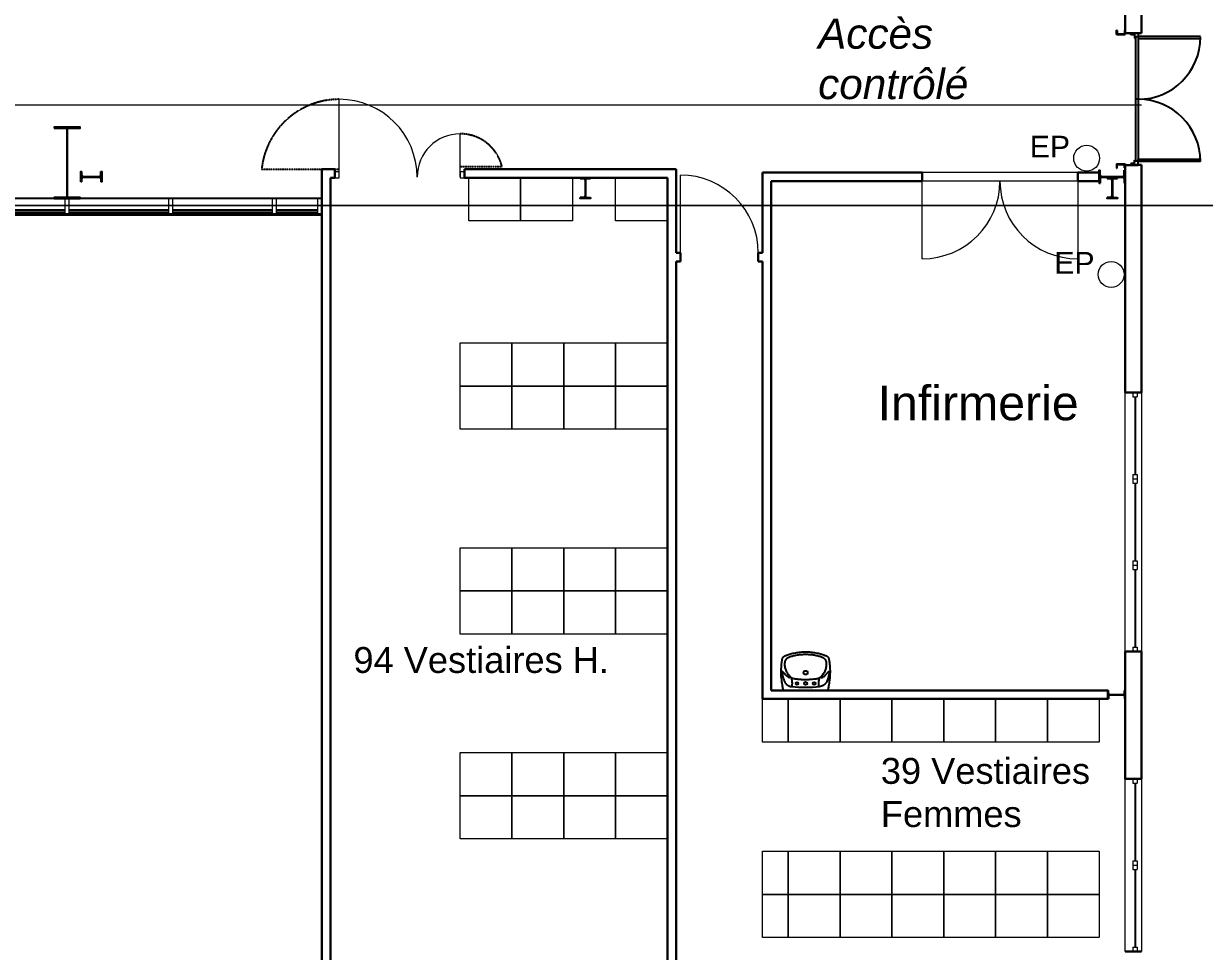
# Model space of a CAD drawing. Header units: metres. Extents: x 134472 to 303672, y 136880 to 366415.
# Drawn here: x 259593 to 273264, y 307375 to 318124 of the extents above; entities that cross this region are included whole.
import ezdxf

# ---------------------------------------------------------------- set-up
doc = ezdxf.new("R2010")
doc.units = ezdxf.units.M
doc.header["$LTSCALE"] = 2
doc.header["$MEASUREMENT"] = 0
for name, pattern in [('CONTINU', [0]), ('Planta_2$0$CACHE', [0.375, 0.25, -0.125]), ('STYLE_12', [0.46875, 0.3125, -0.15625])]:
    doc.linetypes.add(name, pattern=pattern)
for name, color, linetype in [('0.01', 8, 'Continuous'), ('0.1TEN', 133, 'Planta_2$0$CACHE'), ('1', 5, 'Continuous'), ('CFD-Tech Plumbing', 7, 'Continuous'), ('MOJI', 7, 'Continuous'), ('X-carpinterias', 4, 'Continuous')]:
    doc.layers.add(name, color=color, linetype=linetype)
for name, color, linetype, lineweight in [('0.03', 151, 'Continuous', 5), ('0.03TEN', 8, 'STYLE_12', 5), ('0.10', 92, 'Continuous', 9), ('0.30', 1, 'Continuous', 30), ('slh-aa-chassis', 3, 'Continuous', 0), ('slh-aa-EP', 2, 'Continuous', 0)]:
    doc.layers.add(name, color=color, linetype=linetype, lineweight=lineweight)
doc.styles.add('arial', font='arial.ttf')

# ---------------------------------------------------------------- blocks, each defined once
blk = doc.blocks.new('chassis simple 1m')
at = {"layer": 'slh-aa-chassis', "linetype": 'CONTINU', "lineweight": 0}
for p, q in [((0, 0), (50, 0)), ((0, 0), (0, -50)), ((50, 0), (50, -50)), ((0, -50), (50, -50)), ((20, -50), (20, -950)), ((30, -50), (30, -950)), ((0, -950), (50, -950)), ((0, -950), (0, -1000)), ((50, -950), (50, -1000)), ((0, -1000), (50, -1000))]:
    blk.add_line(p, q, dxfattribs=at)
blk = doc.blocks.new('slh-aa-EP')
at = {"color": 0, "linetype": 'ByBlock', "lineweight": -2}
blk.add_circle((0, 0), 150, dxfattribs=at)
at = {"color": 0, "linetype": 'ByBlock', "lineweight": -2, "insert": (-192, 10), "char_height": 250, "attachment_point": 9, "style": 'arial'}
blk.add_mtext('EP', dxfattribs=at)

msp = doc.modelspace()

# ---------------------------------------------------------------- linework, layer by layer
at = {"layer": '0.01', "linetype": 'Continuous'}
for p, q in [((263046.586, 316099.317), (169926.586, 316099.317)), ((234266.586, 315919.317), (263046.586, 315919.317)), ((234266.586, 315909.317), (263046.586, 315909.317))]:
    msp.add_line(p, q, dxfattribs=at)
at = {"layer": '0.01', "flags": 128}
for points in [[(260071.586, 315963.317), (258921.586, 315963.317)], [(261271.586, 315963.317), (260121.586, 315963.317)], [(262471.586, 315963.317), (261321.586, 315963.317)], [(262996.586, 315963.317), (262521.586, 315963.317)], [(260071.586, 315919.317), (258921.586, 315919.317)], [(261271.586, 315919.317), (260121.586, 315919.317)], [(262471.586, 315919.317), (261321.586, 315919.317)], [(262996.586, 315919.317), (262521.586, 315919.317)]]:
    msp.add_lwpolyline(points, dxfattribs=at)
at = {"layer": '0.03', "flags": 128}
for points in [[(264149.151, 316344.547, 0.414213562), (263246.586, 317247.113)], [(264647.746, 316847.502, 0.414213562), (264149.151, 316348.906)], [(268099.151, 315467.11, 0.414213562), (267196.586, 316369.676)], [(269996.586, 315399.317, 0.414213562), (270896.586, 316299.317)], [(270896.586, 316299.317, 0.414213562), (271796.586, 315399.317)]]:
    msp.add_lwpolyline(points, format="xyb", dxfattribs=at)
for points in [[(263246.586, 316344.547), (263246.586, 317247.113)], [(263246.586, 316339.317), (263246.586, 316807.263)], [(264647.746, 316348.906), (264647.746, 316847.502)], [(267196.586, 315467.11), (267196.586, 316369.676)], [(271796.586, 316399.317), (269996.586, 316399.317)], [(269996.586, 315399.317), (269996.586, 316399.317)], [(271796.586, 316399.317), (271796.586, 315399.317)], [(271796.586, 316299.317), (269996.586, 316299.317)], [(260071.586, 315941.317), (258921.586, 315941.317)], [(261271.586, 315941.317), (260121.586, 315941.317)], [(262471.586, 315941.317), (261321.586, 315941.317)], [(262996.586, 315941.317), (262521.586, 315941.317)]]:
    msp.add_lwpolyline(points, dxfattribs=at)
at = {"layer": '0.03TEN', "linetype": 'Continuous', "lineweight": 0}
msp.add_line((200446.586, 317182.723), (272536.586, 317182.723), dxfattribs=at)
at = {"layer": '0.03TEN', "ltscale": 10, "flags": 128}
for points in [[(264746.584, 316339.3), (265346.586, 316339.3), (265346.586, 315839.303), (264746.584, 315839.303)], [(265346.584, 316339.303), (265946.586, 316339.303), (265946.586, 315839.305), (265346.584, 315839.305)], [(266446.586, 316339.317), (267046.588, 316339.317), (267046.588, 315839.319), (266446.586, 315839.319)], [(264646.586, 314425.594), (265246.588, 314425.594), (265246.588, 313925.596), (264646.586, 313925.596)], [(265246.586, 314425.596), (265846.588, 314425.596), (265846.588, 313925.598), (265246.586, 313925.598)], [(265846.584, 314425.602), (266446.586, 314425.602), (266446.586, 313925.605), (265846.584, 313925.605)], [(266446.584, 314425.605), (267046.586, 314425.605), (267046.586, 313925.607), (266446.584, 313925.607)], [(264646.586, 313925.594), (265246.588, 313925.594), (265246.588, 313425.596), (264646.586, 313425.596)], [(265246.586, 313925.596), (265846.588, 313925.596), (265846.588, 313425.598), (265246.586, 313425.598)], [(265846.586, 313925.602), (266446.588, 313925.602), (266446.588, 313425.605), (265846.586, 313425.605)], [(266446.586, 313925.605), (267046.588, 313925.605), (267046.588, 313425.607), (266446.586, 313425.607)], [(264646.586, 312051.869), (265246.588, 312051.869), (265246.588, 311551.871), (264646.586, 311551.871)], [(265246.586, 312051.871), (265846.588, 312051.871), (265846.588, 311551.873), (265246.586, 311551.873)], [(265846.584, 312051.877), (266446.586, 312051.877), (266446.586, 311551.879), (265846.584, 311551.879)], [(266446.584, 312051.879), (267046.586, 312051.879), (267046.586, 311551.882), (266446.584, 311551.882)], [(264646.588, 311551.869), (265246.59, 311551.869), (265246.59, 311051.871), (264646.588, 311051.871)], [(265246.588, 311551.871), (265846.59, 311551.871), (265846.59, 311051.873), (265246.588, 311051.873)], [(265846.586, 311551.877), (266446.588, 311551.877), (266446.588, 311051.879), (265846.586, 311051.879)], [(266446.586, 311551.879), (267046.588, 311551.879), (267046.588, 311051.882), (266446.586, 311051.882)], [(268146.586, 310299.317), (268446.586, 310299.314), (268446.586, 309799.316), (268146.586, 309799.319)], [(268446.584, 310299.316), (269046.586, 310299.316), (269046.586, 309799.318), (268446.584, 309799.318)], [(269046.584, 310299.318), (269646.586, 310299.318), (269646.586, 309799.321), (269046.584, 309799.321)], [(269646.574, 310299.317), (270246.576, 310299.317), (270246.576, 309799.319), (269646.574, 309799.319)], [(270246.574, 310299.319), (270846.576, 310299.319), (270846.576, 309799.322), (270246.574, 309799.322)], [(270846.584, 310299.322), (271446.586, 310299.322), (271446.586, 309799.324), (270846.584, 309799.324)], [(271446.584, 310299.324), (272046.586, 310299.324), (272046.586, 309799.326), (271446.584, 309799.326)], [(264646.586, 309678.143), (265246.588, 309678.143), (265246.588, 309178.146), (264646.586, 309178.146)], [(265246.586, 309678.146), (265846.588, 309678.146), (265846.588, 309178.148), (265246.586, 309178.148)], [(265846.584, 309678.152), (266446.586, 309678.152), (266446.586, 309178.154), (265846.584, 309178.154)], [(266446.584, 309678.154), (267046.586, 309678.154), (267046.586, 309178.157), (266446.584, 309178.157)], [(264646.588, 309178.143), (265246.59, 309178.143), (265246.59, 308678.146), (264646.588, 308678.146)], [(265246.588, 309178.146), (265846.59, 309178.146), (265846.59, 308678.148), (265246.588, 308678.148)], [(265846.586, 309178.152), (266446.588, 309178.152), (266446.588, 308678.154), (265846.586, 308678.154)], [(266446.586, 309178.154), (267046.588, 309178.154), (267046.588, 308678.157), (266446.586, 308678.157)], [(268146.586, 308535.669), (268446.586, 308535.666), (268446.586, 308035.668), (268146.586, 308035.671)], [(268446.584, 308535.668), (269046.586, 308535.668), (269046.586, 308035.671), (268446.584, 308035.671)], [(269046.584, 308535.671), (269646.586, 308535.671), (269646.586, 308035.673), (269046.584, 308035.673)], [(269646.574, 308535.669), (270246.576, 308535.669), (270246.576, 308035.672), (269646.574, 308035.672)], [(270246.574, 308535.672), (270846.576, 308535.672), (270846.576, 308035.674), (270246.574, 308035.674)], [(270846.584, 308535.674), (271446.586, 308535.674), (271446.586, 308035.676), (270846.584, 308035.676)], [(271446.584, 308535.676), (272046.586, 308535.676), (272046.586, 308035.679), (271446.584, 308035.679)], [(268146.586, 308035.658), (268446.586, 308035.655), (268446.586, 307535.657), (268146.586, 307535.66)], [(268446.584, 308035.657), (269046.586, 308035.657), (269046.586, 307535.659), (268446.584, 307535.659)], [(269046.584, 308035.659), (269646.586, 308035.659), (269646.586, 307535.662), (269046.584, 307535.662)], [(269646.574, 308035.658), (270246.576, 308035.658), (270246.576, 307535.66), (269646.574, 307535.66)], [(270246.574, 308035.66), (270846.576, 308035.66), (270846.576, 307535.662), (270246.574, 307535.662)], [(270846.584, 308035.662), (271446.586, 308035.662), (271446.586, 307535.665), (270846.584, 307535.665)], [(271446.584, 308035.665), (272046.586, 308035.665), (272046.586, 307535.667), (271446.584, 307535.667)]]:
    msp.add_lwpolyline(points, close=True, dxfattribs=at)
at = {"layer": '0.10', "flags": 128}
for points in [[(260071.586, 315919.317), (260121.586, 315919.317), (260121.586, 316099.317), (260071.586, 316099.317)], [(261271.586, 315919.317), (261321.586, 315919.317), (261321.586, 316099.317), (261271.586, 316099.317)], [(262471.586, 315919.317), (262521.586, 315919.317), (262521.586, 316099.317), (262471.586, 316099.317)], [(262996.586, 315919.317), (263046.586, 315919.317), (263046.586, 316099.317), (262996.586, 316099.317)]]:
    msp.add_lwpolyline(points, close=True, dxfattribs=at)
at = {"layer": '0.10'}
for points in [[(263196.586, 316339.317), (263246.586, 316339.317), (263246.586, 316407.317), (263196.586, 316407.317)], [(264647.746, 316339.317), (264697.746, 316339.317), (264697.746, 316407.317), (264647.746, 316407.317)]]:
    msp.add_3dface(points, dxfattribs=at)
at = {"layer": '0.1TEN', "flags": 128}
for points in [[(263246.586, 317247.113, 0.383728037), (262349.01, 316439.317)], [(265131.769, 316468.569, 0.344881464), (264647.746, 316847.502)]]:
    msp.add_lwpolyline(points, format="xyb", dxfattribs=at)
for points in [[(262349.01, 316439.317), (263246.586, 316439.317)], [(264647.746, 316468.569), (265131.769, 316468.569)]]:
    msp.add_lwpolyline(points, dxfattribs=at)
at = {"layer": '0.1TEN', "lineweight": 25, "ltscale": 10, "const_width": 20, "flags": 128}
msp.add_lwpolyline([(153966.774, 316015.317), (276226.397, 316015.317)], dxfattribs=at)
at = {"layer": '0.30', "linetype": 'Continuous'}
for p, q in [((269996.586, 316399.317), (269996.586, 316299.317)), ((271796.586, 316399.317), (271796.586, 316299.317)), ((272046.586, 316399.317), (272046.586, 316299.317)), ((269996.586, 316299.317), (268246.586, 316299.317)), ((272346.586, 313849.317), (272536.586, 313849.317)), ((272346.586, 310849.317), (272536.586, 310849.317)), ((272146.586, 310399.317), (272146.586, 310299.317)), ((272346.586, 309375.067), (272536.586, 309375.067)), ((272346.602, 307375.067), (272536.586, 307375.067))]:
    msp.add_line(p, q, dxfattribs=at)
at = {"layer": '0.30', "flags": 128}
for points in [[(272346.586, 318795.068), (272346.586, 318012.637)], [(272536.586, 318795.068), (272536.586, 318012.637)], [(272496.586, 318012.637), (272346.586, 318012.637)], [(272496.586, 318012.637), (272536.586, 318012.637)], [(272496.586, 316485.996), (272346.586, 316485.996)], [(272346.586, 316485.996), (272346.586, 315914.316)], [(272496.561, 316486.489), (272536.586, 316486.489)], [(272536.586, 316486.489), (272536.586, 315614.317)], [(263046.586, 298119.317), (263046.586, 316439.317)], [(263196.586, 316439.317), (263046.586, 316439.317)], [(263196.586, 316339.317), (263146.586, 316339.317)], [(263146.586, 302056.968), (263146.586, 316339.317)], [(263196.586, 316339.317), (263196.586, 316439.317)], [(264697.746, 316339.317), (264697.746, 316439.317)], [(267146.586, 316439.317), (264697.746, 316439.317)], [(267046.586, 316339.317), (264697.746, 316339.317)], [(267046.586, 302056.968), (267046.586, 316339.317)], [(267146.586, 315467.11), (267146.586, 316439.317)], [(269996.586, 316399.317), (268146.586, 316399.317)], [(268146.586, 315467.11), (268146.586, 316399.317)], [(272046.586, 316399.317), (271796.586, 316399.317)], [(268246.586, 310399.317), (268246.586, 316299.317)], [(269996.586, 316299.317), (268246.586, 316299.317)], [(272046.586, 316299.317), (271796.586, 316299.317)], [(272346.586, 315914.316), (272346.586, 313849.317)], [(272536.586, 315614.317), (272536.586, 313849.317)], [(267196.586, 315467.11), (267146.586, 315467.11)], [(267196.586, 315367.11), (267196.586, 315467.11)], [(268099.151, 315367.11), (268099.151, 315467.11)], [(268146.586, 315467.11), (268099.151, 315467.11)], [(267196.586, 315367.11), (267146.586, 315367.11)], [(267146.586, 306335.663), (267146.586, 315367.11)], [(268146.586, 315367.11), (268099.151, 315367.11)], [(268146.586, 310299.317), (268146.586, 315367.11)], [(272346.586, 314914.316), (272346.586, 313849.317)], [(272346.586, 310849.317), (272346.586, 309375.067)], [(272536.586, 310849.317), (272536.586, 309375.067)], [(268246.586, 310399.317), (272146.586, 310399.317)], [(268146.586, 310299.317), (272146.586, 310299.317)]]:
    msp.add_lwpolyline(points, dxfattribs=at)
at = {"layer": '1', "color": 5, "linetype": 'Continuous', "ltscale": 2}
for p, q in [((272246.586, 317999.317), (272246.586, 318049.317)), ((272246.586, 318049.317), (272248.171, 318049.317)), ((272246.586, 317999.317), (272346.586, 317999.317)), ((272252.657, 318045.176, 0), (272255.086, 318014.817)), ((272264.586, 318005.317), (272328.586, 318005.317)), ((272340.514, 318045.176, 0), (272338.086, 318014.817)), ((272346.586, 318049.317), (272345, 318049.317)), ((272346.586, 317999.317), (272346.586, 318049.317)), ((272246.586, 316499.317), (272346.586, 316499.317)), ((272246.586, 316499.317), (272246.586, 316449.317)), ((272246.586, 316499.317), (272346.586, 316499.317)), ((272246.586, 316499.317), (272246.586, 316449.317)), ((272252.657, 316453.458, 0), (272255.086, 316483.817)), ((272252.657, 316453.458, 0), (272255.086, 316483.817)), ((272264.586, 316493.317), (272328.586, 316493.317)), ((272264.586, 316493.317), (272328.586, 316493.317)), ((272340.514, 316453.458, 0), (272338.086, 316483.817)), ((272340.514, 316453.458, 0), (272338.086, 316483.817)), ((272346.586, 316499.317), (272346.586, 316449.317)), ((272346.586, 316499.317), (272346.586, 316449.317)), ((260266.386, 316367.417), (260266.386, 316409.317)), ((260266.386, 316367.417), (260266.386, 316409.317)), ((260266.386, 316367.417), (260266.386, 316409.317)), ((260266.386, 316367.417), (260266.386, 316409.317)), ((260281.386, 316352.417), (260471.786, 316352.417)), ((260281.386, 316352.417), (260471.786, 316352.417)), ((260281.386, 316352.417), (260471.786, 316352.417)), ((260281.386, 316352.417), (260471.786, 316352.417)), ((260281.386, 316346.217), (260471.786, 316346.217)), ((260281.386, 316346.217), (260471.786, 316346.217)), ((260281.386, 316346.217), (260471.786, 316346.217)), ((260281.386, 316346.217), (260471.786, 316346.217)), ((260486.786, 316367.417), (260486.786, 316409.317)), ((260486.786, 316367.417), (260486.786, 316409.317)), ((260486.786, 316367.417), (260486.786, 316409.317)), ((260486.786, 316367.417), (260486.786, 316409.317)), ((266036.586, 316329.517), (266036.586, 316339.317)), ((266036.586, 316329.517), (266036.586, 316339.317)), ((272057.286, 316367.867), (272057.286, 316424.317)), ((272057.286, 316367.867), (272057.286, 316424.317)), ((272072.286, 316352.867), (272320.886, 316352.867)), ((272072.286, 316352.867), (272320.886, 316352.867)), ((272072.286, 316345.767), (272320.886, 316345.767)), ((272072.286, 316345.767), (272320.886, 316345.767)), ((272136.586, 316329.517), (272136.586, 316339.317)), ((272136.586, 316329.517), (272136.586, 316339.317)), ((272246.586, 316449.317), (272248.171, 316449.317)), ((272246.586, 316449.317), (272248.171, 316449.317)), ((272335.886, 316367.867), (272335.886, 316424.317)), ((272335.886, 316367.867), (272335.886, 316424.317)), ((272346.586, 316449.317), (272345, 316449.317)), ((272346.586, 316449.317), (272345, 316449.317)), ((260266.386, 316289.317), (260256.586, 316289.317)), ((260266.386, 316289.317), (260256.586, 316289.317)), ((260266.386, 316289.317), (260256.586, 316289.317)), ((260266.386, 316289.317), (260256.586, 316289.317)), ((260266.386, 316289.317), (260266.386, 316331.217)), ((260266.386, 316289.317), (260266.386, 316331.217)), ((260266.386, 316289.317), (260266.386, 316331.217)), ((260266.386, 316289.317), (260266.386, 316331.217)), ((260486.786, 316331.217), (260486.786, 316289.317)), ((260486.786, 316331.217), (260486.786, 316289.317)), ((260486.786, 316331.217), (260486.786, 316289.317)), ((260486.786, 316331.217), (260486.786, 316289.317)), ((266036.586, 316329.517), (266078.486, 316329.517)), ((266036.586, 316329.517), (266078.486, 316329.517)), ((266093.486, 316314.517), (266093.486, 316124.117)), ((266093.486, 316314.517), (266093.486, 316124.117)), ((266099.686, 316314.517), (266099.686, 316124.117)), ((266099.686, 316314.517), (266099.686, 316124.117)), ((266114.686, 316329.517), (266156.586, 316329.517)), ((266114.686, 316329.517), (266156.586, 316329.517)), ((272057.286, 316330.767), (272057.286, 316274.317)), ((272057.286, 316330.767), (272057.286, 316274.317)), ((272136.586, 316329.517), (272178.486, 316329.517)), ((272136.586, 316329.517), (272178.486, 316329.517)), ((272193.486, 316314.517), (272193.486, 316124.117)), ((272193.486, 316314.517), (272193.486, 316124.117)), ((272199.686, 316314.517), (272199.686, 316124.117)), ((272199.686, 316314.517), (272199.686, 316124.117)), ((272214.686, 316329.517), (272256.586, 316329.517)), ((272214.686, 316329.517), (272256.586, 316329.517)), ((272335.886, 316330.767), (272335.886, 316274.317)), ((272335.886, 316330.767), (272335.886, 316274.317)), ((266078.486, 316109.117), (266036.586, 316109.117)), ((266078.486, 316109.117), (266036.586, 316109.117)), ((266114.686, 316109.117), (266156.586, 316109.117)), ((266114.686, 316109.117), (266156.586, 316109.117)), ((272178.486, 316109.117), (272136.586, 316109.117)), ((272178.486, 316109.117), (272136.586, 316109.117)), ((272214.686, 316109.117), (272256.586, 316109.117)), ((272214.686, 316109.117), (272256.586, 316109.117)), ((272155.086, 310364.117), (272155.086, 310399.317)), ((272155.086, 310334.517), (272155.086, 310299.317)), ((272167.086, 310352.117), (272326.086, 310352.117)), ((272167.086, 310346.517), (272326.086, 310346.517)), ((272338.086, 310364.117), (272338.086, 310399.317)), ((272338.086, 310334.517), (272338.086, 310299.317))]:
    msp.add_line(p, q, dxfattribs=at)
at = {"layer": '1', "color": 5, "linetype": 'Continuous', "ltscale": 2410.095415}
for points in [[(259946.586, 316911.317), (260246.586, 316911.317), (260246.586, 316923.317), (259946.586, 316923.317), (259946.586, 316911.317)], [(259946.586, 316911.317), (260246.586, 316911.317), (260246.586, 316923.317), (259946.586, 316923.317), (259946.586, 316911.317)], [(260093.586, 316111.317), (260099.586, 316111.317), (260099.586, 316911.317), (260093.586, 316911.317), (260093.586, 316111.317)], [(260093.586, 316111.317), (260099.586, 316111.317), (260099.586, 316911.317), (260093.586, 316911.317), (260093.586, 316111.317)], [(259946.586, 316099.317), (260246.586, 316099.317), (260246.586, 316111.317), (259946.586, 316111.317), (259946.586, 316099.317)], [(259946.586, 316099.317), (260246.586, 316099.317), (260246.586, 316111.317), (259946.586, 316111.317), (259946.586, 316099.317)]]:
    msp.add_lwpolyline(points, close=True, dxfattribs=at)
at = {"layer": '1', "color": 5, "linetype": 'Continuous', "ltscale": 2}
for points in [[(260256.586, 316289.317), (260256.586, 316409.317), (260266.386, 316409.317)], [(260256.586, 316289.317), (260256.586, 316409.317), (260266.386, 316409.317)], [(260256.586, 316289.317), (260256.586, 316409.317), (260266.386, 316409.317)], [(260256.586, 316289.317), (260256.586, 316409.317), (260266.386, 316409.317)], [(260486.786, 316409.317), (260496.586, 316409.317), (260496.586, 316289.317), (260486.786, 316289.317)], [(260486.786, 316409.317), (260496.586, 316409.317), (260496.586, 316289.317), (260486.786, 316289.317)], [(260486.786, 316409.317), (260496.586, 316409.317), (260496.586, 316289.317), (260486.786, 316289.317)], [(260486.786, 316409.317), (260496.586, 316409.317), (260496.586, 316289.317), (260486.786, 316289.317)], [(266036.586, 316339.317), (266156.586, 316339.317), (266156.586, 316329.517)], [(266036.586, 316339.317), (266156.586, 316339.317), (266156.586, 316329.517)], [(272046.586, 316349.317), (272046.586, 316424.317), (272057.286, 316424.317)], [(272046.586, 316349.317), (272046.586, 316424.317), (272057.286, 316424.317)], [(272046.586, 316349.317), (272046.586, 316274.317), (272057.286, 316274.317)], [(272046.586, 316349.317), (272046.586, 316274.317), (272057.286, 316274.317)], [(272136.586, 316339.317), (272256.586, 316339.317), (272256.586, 316329.517)], [(272136.586, 316339.317), (272256.586, 316339.317), (272256.586, 316329.517)], [(272346.586, 316349.317), (272346.586, 316424.317), (272335.886, 316424.317)], [(272346.586, 316349.317), (272346.586, 316424.317), (272335.886, 316424.317)], [(272346.586, 316349.317), (272346.586, 316274.317), (272335.886, 316274.317)], [(272346.586, 316349.317), (272346.586, 316274.317), (272335.886, 316274.317)], [(266156.586, 316109.117), (266156.586, 316099.317), (266036.586, 316099.317), (266036.586, 316109.117)], [(266156.586, 316109.117), (266156.586, 316099.317), (266036.586, 316099.317), (266036.586, 316109.117)], [(272256.586, 316109.117), (272256.586, 316099.317), (272136.586, 316099.317), (272136.586, 316109.117)], [(272256.586, 316109.117), (272256.586, 316099.317), (272136.586, 316099.317), (272136.586, 316109.117)], [(272146.586, 310349.317), (272146.586, 310399.317), (272155.086, 310399.317)], [(272146.586, 310349.317), (272146.586, 310299.317), (272155.086, 310299.317)], [(272346.586, 310349.317), (272346.586, 310399.317), (272338.086, 310399.317)], [(272346.586, 310349.317), (272346.586, 310299.317), (272338.086, 310299.317)]]:
    msp.add_lwpolyline(points, dxfattribs=at)
for centre, radius, start, end in [((272248.171, 318044.817), 4.5, 4.5739213, 90), ((272264.586, 318014.817), 9.5, 180, 270), ((272328.586, 318014.817), 9.5, 270, 0), ((272345, 318044.817), 4.5, 90, 175.4260787), ((272264.586, 316483.817), 9.5, 90, 180), ((272264.586, 316483.817), 9.5, 90, 180), ((272328.586, 316483.817), 9.5, 0, 90), ((272328.586, 316483.817), 9.5, 0, 90), ((260281.386, 316367.417), 15, 180, 270), ((260281.386, 316367.417), 15, 180, 270), ((260281.386, 316367.417), 15, 180, 270), ((260281.386, 316367.417), 15, 180, 270), ((260281.386, 316331.217), 15, 90, 180), ((260281.386, 316331.217), 15, 90, 180), ((260281.386, 316331.217), 15, 90, 180), ((260281.386, 316331.217), 15, 90, 180), ((260471.786, 316367.417), 15, 270, 0), ((260471.786, 316367.417), 15, 270, 0), ((260471.786, 316367.417), 15, 270, 0), ((260471.786, 316367.417), 15, 270, 0), ((260471.786, 316331.217), 15, 0, 90), ((260471.786, 316331.217), 15, 0, 90), ((260471.786, 316331.217), 15, 0, 90), ((260471.786, 316331.217), 15, 0, 90), ((272072.286, 316367.867), 15, 180, 270), ((272072.286, 316367.867), 15, 180, 270), ((272072.286, 316330.767), 15, 90, 180), ((272072.286, 316330.767), 15, 90, 180), ((272248.171, 316453.817), 4.5, 270, 355.4260787), ((272248.171, 316453.817), 4.5, 270, 355.4260787), ((272320.886, 316367.867), 15, 270, 0), ((272320.886, 316367.867), 15, 270, 0), ((272320.886, 316330.767), 15, 0, 90), ((272320.886, 316330.767), 15, 0, 90), ((272345, 316453.817), 4.5, 184.5739213, 270), ((272345, 316453.817), 4.5, 184.5739213, 270), ((266078.486, 316314.517), 15, 0, 90), ((266078.486, 316314.517), 15, 0, 90), ((266114.686, 316314.517), 15, 90, 180), ((266114.686, 316314.517), 15, 90, 180), ((272178.486, 316314.517), 15, 0, 90), ((272178.486, 316314.517), 15, 0, 90), ((272214.686, 316314.517), 15, 90, 180), ((272214.686, 316314.517), 15, 90, 180), ((266078.486, 316124.117), 15, 270, 0), ((266078.486, 316124.117), 15, 270, 0), ((266114.686, 316124.117), 15, 180, 270), ((266114.686, 316124.117), 15, 180, 270), ((272178.486, 316124.117), 15, 270, 0), ((272178.486, 316124.117), 15, 270, 0), ((272214.686, 316124.117), 15, 180, 270), ((272214.686, 316124.117), 15, 180, 270), ((272167.086, 310364.117), 12, 180, 270), ((272167.086, 310334.517), 12, 90, 180), ((272326.086, 310364.117), 12, 270, 0), ((272326.086, 310334.517), 12, 0, 90)]:
    msp.add_arc(centre, radius, start, end, dxfattribs=at)
at = {"layer": 'CFD-Tech Plumbing', "flags": 128}
for points in [[(268370.638, 310721.766), (268372.517, 310735.689)], [(268372.517, 310735.689), (268374.373, 310747.362)], [(268374.373, 310747.362), (268376.213, 310756.961)], [(268376.213, 310756.961), (268378.066, 310764.76)], [(268378.066, 310764.76), (268379.962, 310771.031)], [(268379.962, 310771.031), (268381.929, 310776.046)], [(268381.929, 310776.046), (268383.996, 310780.078)], [(268383.996, 310780.078), (268386.192, 310783.399)], [(268386.192, 310783.399), (268388.546, 310786.282)], [(268388.546, 310786.282), (268391.107, 310788.962)], [(268391.107, 310788.962), (268394.007, 310791.533)], [(268394.007, 310791.533), (268397.396, 310794.047)], [(268397.396, 310794.047), (268401.427, 310796.562)], [(268401.427, 310796.562), (268406.249, 310799.131)], [(268406.249, 310799.131), (268412.015, 310801.811)], [(268412.015, 310801.811), (268418.875, 310804.655)], [(268418.875, 310804.655), (268426.982, 310807.721)], [(268426.982, 310807.721), (268436.433, 310811.039)], [(268436.433, 310811.039), (268447.116, 310814.551)], [(268447.116, 310814.551), (268458.865, 310818.175)], [(268458.865, 310818.175), (268471.514, 310821.829)], [(268471.514, 310821.829), (268484.897, 310825.432)], [(268484.897, 310825.432), (268498.85, 310828.903)], [(268498.85, 310828.903), (268513.206, 310832.158)], [(268513.206, 310832.158), (268527.799, 310835.117)], [(268527.799, 310835.117), (268542.49, 310837.713)], [(268542.49, 310837.713), (268557.244, 310839.938)], [(268557.244, 310839.938), (268572.052, 310841.8)], [(268572.052, 310841.8), (268586.905, 310843.306)], [(268586.905, 310843.306), (268601.794, 310844.465)], [(268601.794, 310844.465), (268616.709, 310845.283)], [(268616.709, 310845.283), (268631.643, 310845.768)], [(268631.643, 310845.768), (268646.586, 310845.928)], [(268646.586, 310845.928), (268661.528, 310845.768)], [(268661.528, 310845.768), (268676.462, 310845.283)], [(268676.462, 310845.283), (268691.378, 310844.465)], [(268691.378, 310844.465), (268706.266, 310843.306)], [(268706.266, 310843.306), (268721.119, 310841.8)], [(268721.119, 310841.8), (268735.927, 310839.938)], [(268735.927, 310839.938), (268750.681, 310837.713)], [(268750.681, 310837.713), (268765.372, 310835.117)], [(268765.372, 310835.117), (268779.966, 310832.158)], [(268779.966, 310832.158), (268794.322, 310828.903)], [(268794.322, 310828.903), (268808.274, 310825.432)], [(268808.274, 310825.432), (268821.658, 310821.829)], [(268821.658, 310821.829), (268834.307, 310818.175)], [(268834.307, 310818.175), (268846.056, 310814.551)], [(268846.056, 310814.551), (268856.738, 310811.039)], [(268856.738, 310811.039), (268866.189, 310807.721)], [(268866.189, 310807.721), (268874.296, 310804.655)], [(268874.296, 310804.655), (268881.157, 310801.811)], [(268881.157, 310801.811), (268886.922, 310799.131)], [(268886.922, 310799.131), (268891.745, 310796.562)], [(268891.745, 310796.562), (268895.775, 310794.047)], [(268895.775, 310794.047), (268899.164, 310791.533)], [(268899.164, 310791.533), (268902.064, 310788.962)], [(268902.064, 310788.962), (268904.625, 310786.282)], [(268904.625, 310786.282), (268906.98, 310783.399)], [(268906.98, 310783.399), (268909.176, 310780.078)], [(268909.176, 310780.078), (268911.243, 310776.046)], [(268911.243, 310776.046), (268913.21, 310771.031)], [(268913.21, 310771.031), (268915.105, 310764.76)], [(268915.105, 310764.76), (268916.959, 310756.961)], [(268916.959, 310756.961), (268918.799, 310747.362)], [(268918.799, 310747.362), (268920.654, 310735.689)], [(268920.654, 310735.689), (268922.534, 310721.766)], [(268363.848, 310605.588), (268363.962, 310627.352)], [(268364.368, 310583.556), (268363.848, 310605.588)], [(268363.962, 310627.352), (268364.612, 310648.552)], [(268364.612, 310648.552), (268365.701, 310668.89)], [(268365.701, 310668.89), (268367.133, 310688.069)], [(268367.133, 310688.069), (268368.811, 310705.793)], [(268368.811, 310705.793), (268370.638, 310721.766)], [(268922.534, 310721.766), (268924.361, 310705.793)], [(268924.361, 310705.793), (268926.038, 310688.069)], [(268926.038, 310688.069), (268927.47, 310668.89)], [(268927.47, 310668.89), (268928.56, 310648.552)], [(268928.56, 310648.552), (268929.21, 310627.352)], [(268929.323, 310605.588), (268928.803, 310583.556)], [(268929.21, 310627.352), (268929.323, 310605.588)], [(268365.578, 310561.556), (268364.368, 310583.556)], [(268367.378, 310539.906), (268365.578, 310561.556)], [(268369.629, 310518.927), (268367.378, 310539.906)], [(268372.191, 310498.94), (268369.629, 310518.927)], [(268374.925, 310480.266), (268372.191, 310498.94)], [(268377.69, 310463.225), (268374.925, 310480.266)], [(268380.348, 310448.14), (268377.69, 310463.225)], [(268915.481, 310463.225), (268912.824, 310448.14)], [(268918.246, 310480.266), (268915.481, 310463.225)], [(268920.98, 310498.94), (268918.246, 310480.266)], [(268923.542, 310518.927), (268920.98, 310498.94)], [(268925.793, 310539.906), (268923.542, 310518.927)], [(268927.593, 310561.556), (268925.793, 310539.906)], [(268928.803, 310583.556), (268927.593, 310561.556)], [(268382.758, 310435.331), (268380.348, 310448.14)], [(268384.823, 310425.013), (268382.758, 310435.331)], [(268386.609, 310416.981), (268384.823, 310425.013)], [(268388.225, 310410.922), (268386.609, 310416.981)], [(268389.78, 310406.525), (268388.225, 310410.922)], [(268391.383, 310403.477), (268389.78, 310406.525)], [(268393.142, 310401.468), (268391.383, 310403.477)], [(268395.165, 310400.185), (268393.142, 310401.468)], [(268397.561, 310399.317), (268395.165, 310400.185)], [(268441.437, 310399.317), (268397.561, 310399.317)], [(268480.083, 310399.317), (268441.437, 310399.317)], [(268514.109, 310399.317), (268480.083, 310399.317)], [(268544.123, 310399.317), (268514.109, 310399.317)], [(268570.731, 310399.317), (268544.123, 310399.317)], [(268646.586, 310399.317), (268570.731, 310399.317)], [(268722.44, 310399.317), (268646.586, 310399.317)], [(268749.049, 310399.317), (268722.44, 310399.317)], [(268779.062, 310399.317), (268749.049, 310399.317)], [(268813.088, 310399.317), (268779.062, 310399.317)], [(268851.735, 310399.317), (268813.088, 310399.317)], [(268895.61, 310399.317), (268851.735, 310399.317)], [(268898.007, 310400.185), (268895.61, 310399.317)], [(268900.03, 310401.468), (268898.007, 310400.185)], [(268901.788, 310403.477), (268900.03, 310401.468)], [(268903.391, 310406.525), (268901.788, 310403.477)], [(268904.946, 310410.922), (268903.391, 310406.525)], [(268906.563, 310416.981), (268904.946, 310410.922)], [(268908.349, 310425.013), (268906.563, 310416.981)], [(268910.413, 310435.331), (268908.349, 310425.013)], [(268912.824, 310448.14), (268910.413, 310435.331)]]:
    msp.add_lwpolyline(points, dxfattribs=at)
at = {"layer": 'CFD-Tech Plumbing'}
for points in [[(268768.367, 310533.663), (268775.635, 310535.379), (268781.991, 310537.016), (268787.533, 310538.578), (268792.358, 310540.071), (268796.565, 310541.498), (268800.253, 310542.864), (268803.519, 310544.173), (268806.462, 310545.43), (268809.183, 310546.662), (268811.797, 310547.981), (268814.421, 310549.523), (268817.175, 310551.422), (268820.175, 310553.815), (268823.539, 310556.835), (268827.386, 310560.617), (268831.832, 310565.298), (268836.945, 310570.974), (268842.583, 310577.597), (268848.553, 310585.078), (268854.661, 310593.332), (268860.716, 310602.271), (268866.522, 310611.808), (268871.889, 310621.857), (268876.621, 310632.33), (268880.568, 310643.129), (268883.742, 310654.107), (268886.196, 310665.105), (268887.983, 310675.965), (268889.157, 310686.528), (268889.772, 310696.636), (268889.88, 310706.129), (268889.535, 310714.851), (268888.785, 310722.682), (268887.654, 310729.67), (268886.158, 310735.904), (268884.316, 310741.473), (268882.145, 310746.464), (268879.664, 310750.966), (268876.89, 310755.067), (268873.841, 310758.857), (268870.516, 310762.414), (268866.843, 310765.781), (268862.73, 310768.993), (268858.088, 310772.083), (268852.824, 310775.085), (268846.848, 310778.034), (268840.069, 310780.963), (268832.397, 310783.906), (268823.775, 310786.885), (268814.285, 310789.873), (268804.045, 310792.831), (268793.174, 310795.719), (268781.787, 310798.499), (268770.002, 310801.13), (268757.937, 310803.574), (268745.71, 310805.791), (268733.418, 310807.749), (268721.087, 310809.442), (268708.722, 310810.871), (268696.329, 310812.038), (268683.913, 310812.944), (268671.48, 310813.589), (268659.036, 310813.976), (268646.586, 310814.104), (268634.136, 310813.976), (268621.691, 310813.589), (268609.258, 310812.944), (268596.842, 310812.038), (268584.449, 310810.871), (268572.084, 310809.442), (268559.753, 310807.749), (268547.462, 310805.791), (268535.234, 310803.574), (268523.169, 310801.13), (268511.385, 310798.499), (268499.998, 310795.719), (268489.126, 310792.831), (268478.886, 310789.873), (268469.397, 310786.885), (268460.774, 310783.906), (268453.102, 310780.963), (268446.323, 310778.034), (268440.348, 310775.085), (268435.084, 310772.083), (268430.441, 310768.993), (268426.329, 310765.781), (268422.655, 310762.414), (268419.331, 310758.857), (268416.281, 310755.067), (268413.507, 310750.966), (268411.026, 310746.464), (268408.856, 310741.473), (268407.014, 310735.904), (268405.518, 310729.67), (268404.386, 310722.682), (268403.636, 310714.851), (268403.291, 310706.129), (268403.4, 310696.636), (268404.014, 310686.528), (268405.188, 310675.965), (268406.976, 310665.105), (268409.429, 310654.107), (268412.603, 310643.129), (268416.55, 310632.33), (268421.283, 310621.857), (268426.649, 310611.808), (268432.456, 310602.271), (268438.51, 310593.332), (268444.619, 310585.078), (268450.588, 310577.597), (268456.226, 310570.974), (268461.339, 310565.298), (268465.783, 310560.618), (268469.607, 310556.844), (268472.91, 310553.848), (268475.79, 310551.502), (268478.347, 310549.677), (268480.678, 310548.248), (268482.883, 310547.086), (268485.059, 310546.063), (268487.288, 310545.074), (268489.58, 310544.1), (268491.928, 310543.147), (268494.326, 310542.219), (268496.765, 310541.319), (268499.239, 310540.451), (268501.741, 310539.621), (268504.264, 310538.832), (268506.814, 310538.086), (268509.455, 310537.376), (268512.263, 310536.692), (268515.314, 310536.026), (268518.684, 310535.366), (268522.451, 310534.705), (268526.69, 310534.033), (268531.479, 310533.339), (268536.868, 310532.619), (268542.805, 310531.88), (268549.213, 310531.135), (268556.013, 310530.395), (268563.129, 310529.673), (268570.482, 310528.98), (268577.996, 310528.328), (268585.591, 310527.729), (268593.215, 310527.194), (268600.902, 310526.729), (268608.713, 310526.336), (268616.705, 310526.019), (268624.938, 310525.784), (268633.471, 310525.633), (268642.363, 310525.57), (268651.673, 310525.6), (268661.499, 310525.733), (268672.096, 310526.014), (268683.759, 310526.493), (268696.783, 310527.222), (268711.461, 310528.253), (268728.088, 310529.636), (268746.958, 310531.422), (268768.367, 310533.663)], [(268491.839, 310451.827), (268492.825, 310468.581), (268493.057, 310483.208), (268492.659, 310495.873), (268491.758, 310506.74), (268490.477, 310515.974), (268488.943, 310523.738), (268487.28, 310530.196), (268485.614, 310535.514), (268484.047, 310539.843), (268482.586, 310543.295), (268481.212, 310545.969), (268479.91, 310547.966), (268478.662, 310549.385), (268477.451, 310550.326), (268476.259, 310550.889), (268475.071, 310551.174), (268473.874, 310551.267), (268472.673, 310551.208), (268471.479, 310551.02), (268470.303, 310550.728), (268469.155, 310550.359), (268468.047, 310549.936), (268466.988, 310549.485), (268465.99, 310549.031), (268465.058, 310548.595), (268464.188, 310548.184), (268463.368, 310547.803), (268462.588, 310547.454), (268461.838, 310547.141), (268461.108, 310546.868), (268460.388, 310546.637), (268459.666, 310546.454), (268458.925, 310546.329), (268458.11, 310546.304), (268457.159, 310546.431), (268456.008, 310546.759), (268454.596, 310547.339), (268452.859, 310548.221), (268450.735, 310549.456), (268448.161, 310551.094), (268445.098, 310553.171), (268441.605, 310555.663), (268437.764, 310558.531), (268433.658, 310561.739), (268429.369, 310565.247), (268424.979, 310569.017), (268420.571, 310573.011), (268416.227, 310577.191), (268412.019, 310581.51), (268407.98, 310585.89), (268404.132, 310590.244), (268400.496, 310594.487), (268397.095, 310598.531), (268393.95, 310602.29), (268391.083, 310605.677), (268388.517, 310608.607), (268386.264, 310611.013), (268384.301, 310612.919), (268382.596, 310614.368), (268381.118, 310615.403), (268379.833, 310616.069), (268378.71, 310616.408), (268377.716, 310616.464), (268376.82, 310616.282), (268375.998, 310615.885), (268375.265, 310615.222), (268374.646, 310614.221), (268374.163, 310612.81), (268373.84, 310610.92), (268373.702, 310608.479), (268373.772, 310605.415), (268374.074, 310601.657), (268374.625, 310597.163), (268375.414, 310592.003), (268376.424, 310586.278), (268377.638, 310580.086), (268379.037, 310573.528), (268380.605, 310566.702), (268382.324, 310559.709), (268384.176, 310552.647), (268386.146, 310545.609), (268388.222, 310538.647), (268390.396, 310531.81), (268392.659, 310525.143), (268395, 310518.693), (268397.41, 310512.505), (268399.881, 310506.627), (268402.402, 310501.103), (268404.97, 310495.969), (268407.593, 310491.209), (268410.288, 310486.795), (268413.07, 310482.699), (268415.953, 310478.894), (268418.952, 310475.351), (268422.082, 310472.044), (268425.358, 310468.944), (268428.783, 310466.029), (268432.316, 310463.3), (268435.901, 310460.764), (268439.486, 310458.427), (268443.015, 310456.296), (268446.435, 310454.376), (268449.691, 310452.675), (268452.731, 310451.199), (268455.513, 310449.948), (268458.058, 310448.902), (268460.398, 310448.035), (268462.566, 310447.319), (268464.596, 310446.728), (268466.522, 310446.235), (268468.375, 310445.815), (268470.191, 310445.439), (268472.001, 310445.092), (268473.837, 310444.794), (268475.732, 310444.574), (268477.717, 310444.464), (268479.823, 310444.492), (268482.083, 310444.69), (268484.528, 310445.088), (268487.189, 310445.714)], [(268801.333, 310451.827), (268800.346, 310468.581), (268800.114, 310483.208), (268800.512, 310495.873), (268801.414, 310506.74), (268802.695, 310515.974), (268804.229, 310523.738), (268805.891, 310530.196), (268807.557, 310535.514), (268809.124, 310539.843), (268810.586, 310543.295), (268811.959, 310545.969), (268813.261, 310547.966), (268814.51, 310549.385), (268815.721, 310550.326), (268816.912, 310550.889), (268818.1, 310551.174), (268819.298, 310551.267), (268820.499, 310551.208), (268821.692, 310551.02), (268822.868, 310550.728), (268824.016, 310550.359), (268825.124, 310549.936), (268826.183, 310549.485), (268827.182, 310549.031), (268828.113, 310548.595), (268828.983, 310548.184), (268829.803, 310547.803), (268830.583, 310547.454), (268831.333, 310547.141), (268832.063, 310546.868), (268832.784, 310546.637), (268833.505, 310546.454), (268834.246, 310546.329), (268835.061, 310546.304), (268836.013, 310546.431), (268837.163, 310546.759), (268838.576, 310547.339), (268840.312, 310548.221), (268842.437, 310549.456), (268845.011, 310551.094), (268848.073, 310553.171), (268851.566, 310555.663), (268855.407, 310558.531), (268859.513, 310561.739), (268863.803, 310565.247), (268868.192, 310569.017), (268872.601, 310573.011), (268876.945, 310577.191), (268881.152, 310581.51), (268885.191, 310585.89), (268889.039, 310590.244), (268892.675, 310594.487), (268896.077, 310598.531), (268899.222, 310602.29), (268902.088, 310605.677), (268904.655, 310608.607), (268906.908, 310611.013), (268908.87, 310612.919), (268910.575, 310614.368), (268912.054, 310615.403), (268913.339, 310616.069), (268914.462, 310616.408), (268915.455, 310616.464), (268916.352, 310616.282), (268917.173, 310615.885), (268917.906, 310615.222), (268918.526, 310614.221), (268919.009, 310612.81), (268919.331, 310610.92), (268919.469, 310608.479), (268919.399, 310605.415), (268919.097, 310601.657), (268918.547, 310597.163), (268917.757, 310592.003), (268916.747, 310586.278), (268915.534, 310580.086), (268914.134, 310573.528), (268912.567, 310566.702), (268910.848, 310559.709), (268908.995, 310552.647), (268907.026, 310545.609), (268904.949, 310538.647), (268902.775, 310531.81), (268900.513, 310525.143), (268898.172, 310518.693), (268895.761, 310512.505), (268893.291, 310506.627), (268890.769, 310501.103), (268888.202, 310495.969), (268885.578, 310491.209), (268882.883, 310486.795), (268880.101, 310482.699), (268877.219, 310478.894), (268874.22, 310475.351), (268871.09, 310472.044), (268867.814, 310468.944), (268864.388, 310466.029), (268860.855, 310463.3), (268857.27, 310460.764), (268853.686, 310458.427), (268850.157, 310456.296), (268846.737, 310454.376), (268843.48, 310452.675), (268840.441, 310451.199), (268837.658, 310449.948), (268835.114, 310448.902), (268832.774, 310448.035), (268830.605, 310447.319), (268828.575, 310446.728), (268826.65, 310446.235), (268824.796, 310445.815), (268822.981, 310445.439), (268821.171, 310445.092), (268819.334, 310444.794), (268817.44, 310444.574), (268815.455, 310444.464), (268813.348, 310444.492), (268811.089, 310444.69), (268808.644, 310445.088), (268805.982, 310445.714)]]:
    msp.add_lwpolyline(points, dxfattribs=at)
for centre, major_axis in [((268646.586, 310604.317), (-16.263, -16.263)), ((268546.586, 310479.317), (-10.607, -10.607)), ((268646.586, 310479.317), (-12.374, -12.374)), ((268746.586, 310479.317), (-10.607, -10.607))]:
    msp.add_ellipse(centre, major_axis=major_axis, ratio=0.999999999, dxfattribs=at)
for centre, major_axis, start_param, end_param in [((268642.125, 312059.92), (-1148.641, 1148.641), 2.259392595, 2.358940495), ((268651.046, 312059.92), (1148.641, 1148.641), 3.924244812, 4.023792712)]:
    msp.add_ellipse(centre, major_axis=major_axis, ratio=1, start_param=start_param, end_param=end_param, dxfattribs=at)
at = {"layer": 'slh-aa-chassis'}
for p, q in [((272346.586, 313849.317), (272536.586, 313849.317)), ((272346.586, 310849.317), (272536.586, 310849.317)), ((272346.586, 309375.067), (272536.586, 309375.067))]:
    msp.add_line(p, q, dxfattribs=at)
at = {"layer": 'slh-aa-chassis', "linetype": 'Continuous'}
for p, q in [((272346.586, 310849.317), (272346.586, 313849.317)), ((272536.586, 313849.317), (272536.586, 310849.317)), ((272346.586, 307375.067), (272346.586, 309375.067)), ((272536.586, 309375.067), (272536.586, 307375.067))]:
    msp.add_line(p, q, dxfattribs=at)
at = {"layer": 'X-carpinterias', "flags": 128}
for points in [[(272411.221, 317995.045), (272411.221, 318012.145)], [(272411.221, 317995.045), (272411.221, 318012.145)], [(272453.971, 317995.045), (272411.221, 317995.045)], [(272453.971, 317995.045), (272411.221, 317995.045)], [(272496.567, 318012.145), (272453.817, 318012.138)], [(272453.817, 318012.138), (272453.956, 317956.564)], [(272453.817, 318012.138), (272453.956, 317956.564)], [(272496.567, 318012.145), (272496.558, 317969.394)], [(272496.567, 318012.145), (272496.558, 317969.394)], [(272453.956, 317956.564), (272466.79, 317956.568)], [(272453.956, 317956.564), (272466.79, 317956.568)], [(272496.558, 317969.317), (272466.761, 317969.316)], [(272496.558, 317969.317), (272466.761, 317969.316)], [(272466.761, 317969.316), (272466.79, 317956.593)], [(272466.761, 317969.316), (272466.79, 317956.593)], [(272466.761, 317969.316), (272466.924, 316524.854)], [(272496.558, 317969.317), (272496.721, 316524.854)], [(273218.938, 317973.779), (272496.721, 317973.779)], [(273206.48, 317973.779), (272496.721, 317973.779)], [(272496.721, 317973.779), (272496.721, 317946.923)], [(272496.721, 317973.779), (272496.721, 317946.923)], [(273218.605, 317946.923), (272496.721, 317946.923)], [(273206.48, 317946.923), (272496.721, 317946.923)], [(272496.639, 317247.086), (272466.843, 317247.082)], [(272453.971, 316503.589), (272411.221, 316503.589)], [(272411.221, 316503.589), (272411.221, 316486.489)], [(272453.971, 316503.589), (272411.221, 316503.589)], [(272411.221, 316503.589), (272411.221, 316486.489)], [(272453.817, 316486.496), (272453.956, 316542.07)], [(272453.817, 316486.496), (272453.956, 316542.07)], [(272496.567, 316486.489), (272453.817, 316486.496)], [(272453.956, 316542.07), (272466.79, 316542.066)], [(272453.956, 316542.07), (272466.79, 316542.066)], [(272466.761, 316529.318), (272466.79, 316542.04)], [(272466.761, 316529.318), (272466.79, 316542.04)], [(272496.558, 316529.317), (272466.761, 316529.318)], [(272496.558, 316529.317), (272466.761, 316529.318)], [(272496.567, 316486.489), (272496.558, 316529.24)], [(272496.567, 316486.489), (272496.558, 316529.24)], [(273206.48, 316551.71), (272496.721, 316551.71)], [(273218.452, 316551.71), (272496.721, 316551.71)], [(272496.721, 316524.854), (272496.721, 316551.71)], [(272496.721, 316524.854), (272496.721, 316551.71)], [(273206.48, 316524.854), (272496.721, 316524.854)], [(273218.952, 316524.854), (272496.721, 316524.854)]]:
    msp.add_lwpolyline(points, dxfattribs=at)
for points in [[(272496.639, 317247.086, 0.414213562), (273218.952, 317969.235)], [(273218.952, 316524.936, 0.414213562), (272496.639, 317247.086)]]:
    msp.add_lwpolyline(points, format="xyb", dxfattribs=at)

# ---------------------------------------------------------------- block references
at = {"layer": 'slh-aa-chassis'}
for p in [(272436.586, 313849.317), (272436.586, 312849.317), (272436.586, 311849.317), (272436.586, 309375.067), (272436.586, 308375.067)]:
    msp.add_blockref('chassis simple 1m', p, dxfattribs=at)
at = {"layer": 'slh-aa-EP', "color": 7}
for p in [(271900.251, 316564.366), (272183.968, 315218.277)]:
    msp.add_blockref('slh-aa-EP', p, dxfattribs=at)

# ---------------------------------------------------------------- texts
at = {"layer": 'MOJI', "attachment_point": 1, "style": 'arial'}
for s, insert, char_height, width in [('{\\fArial|b0|i1|c0|p39;Accès contrôlé}', (268791.653, 318182.964), 350, 2290.69535), ('Infirmerie', (269479.935, 313928.924), 400, 13020.29728)]:
    msp.add_mtext(s, dxfattribs=dict(at, insert=insert, char_height=char_height, width=width))
at = {"layer": 'MOJI', "lineweight": 0, "char_height": 300, "width": 9351.2054, "attachment_point": 1, "style": 'arial'}
for s, insert in [('\\P94 Vestiaires H.', (263411.462, 311401.217)), ('39 Vestiaires \\PFemmes', (269517.852, 309616.319))]:
    msp.add_mtext(s, dxfattribs=dict(at, insert=insert))

doc.saveas('drawing.dxf')
